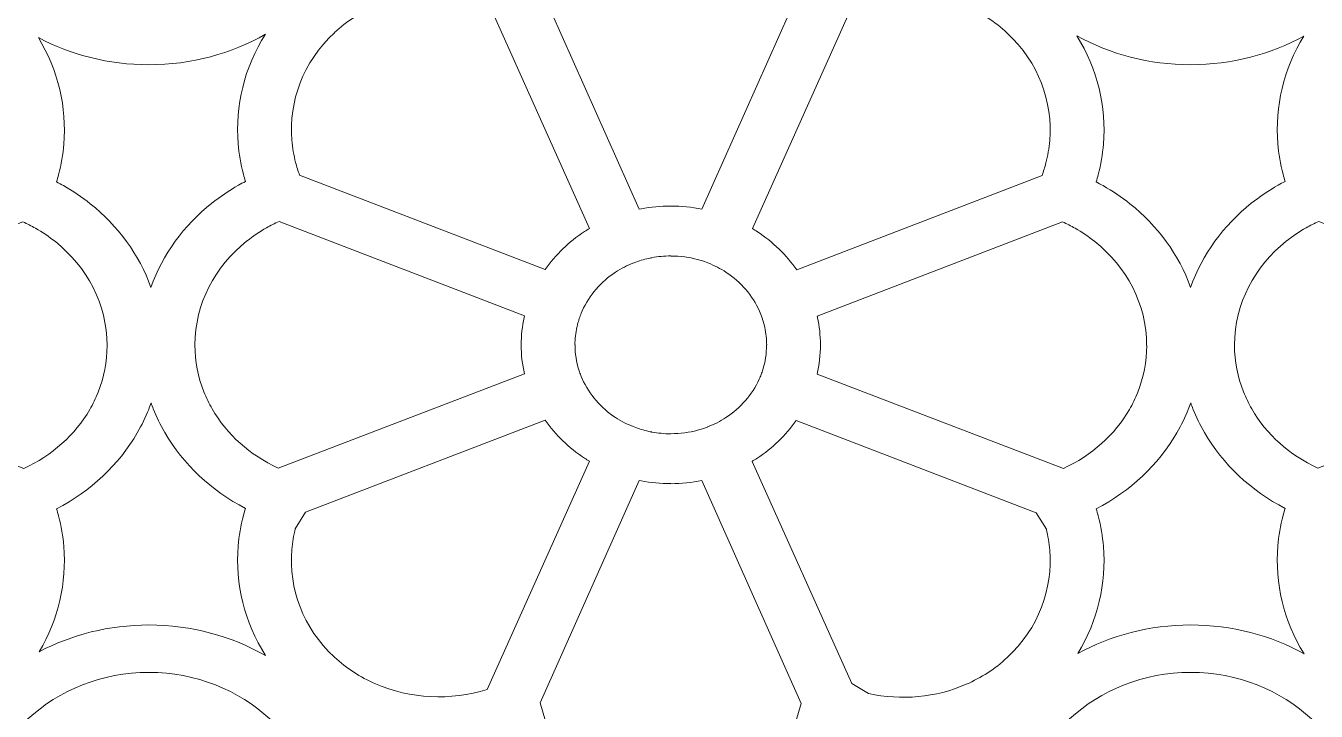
# Model space of a CAD drawing. Header units: millimetres. Extents: x -1200 to 1200, y -590 to 590.
# Drawn here: x -592 to 63, y -186 to 162 of the extents above; entities that cross this region are included whole.
import ezdxf

# ---------------------------------------------------------------- set-up
doc = ezdxf.new("R2010")
doc.units = ezdxf.units.MM
doc.header["$MEASUREMENT"] = 0
doc.layers.add('Layer 1', color=7, linetype='Continuous')

msp = doc.modelspace()

# ---------------------------------------------------------------- linework, layer by layer
at = {"layer": 'Layer 1', "color": 250, "lineweight": 20}
for points, knots in [([(-198.3734, 181.9889), (-198.3734, 181.9889), (-200.597, 191.0237), (-200.597, 191.0237), (-207.6682, 201.6265), (-217.6028, 210.3421), (-229.3712, 216.1927), (-232.2689, 217.6332), (-235.4215, 218.9404), (-238.8137, 220.0986), (-246.8564, 222.8433), (-255.4745, 224.3416), (-264.3956, 224.3421), (-264.3956, 224.3421), (-264.3956, 224.2924), (-264.3956, 224.2924), (-264.3956, 224.2924), (-264.404, 224.2924), (-264.404, 224.2924), (-287.0712, 224.2924), (-307.3944, 214.8512), (-321.2112, 199.9141), (-323.7341, 197.1869), (-326.0431, 194.2764), (-328.1104, 191.2104), (-328.1104, 191.2104), (-330.7921, 181.8729), (-330.7921, 181.8729), (-330.7921, 181.8729), (-280.4318, 68.908), (-280.4318, 68.908), (-280.4318, 68.908), (-279.4478, 69.0927), (-279.4478, 69.0927), (-274.5877, 70.002), (-269.5639, 70.4809), (-264.4247, 70.4822), (-264.4247, 70.4822), (-264.4247, 70.5314), (-264.4247, 70.5314), (-264.4247, 70.5314), (-264.41, 70.5314), (-264.41, 70.5314), (-259.0433, 70.5314), (-253.7445, 69.9853), (-248.5768, 68.953), (-248.5768, 68.953), (-198.3734, 181.9889), (-198.3734, 181.9889)], [0, 0, 0, 0, 0.0625, 0.0625, 0.0625, 0.125, 0.125, 0.125, 0.1875, 0.1875, 0.1875, 0.25, 0.25, 0.25, 0.3125, 0.3125, 0.3125, 0.375, 0.375, 0.375, 0.4375, 0.4375, 0.4375, 0.5, 0.5, 0.5, 0.5625, 0.5625, 0.5625, 0.625, 0.625, 0.625, 0.6875, 0.6875, 0.6875, 0.75, 0.75, 0.75, 0.8125, 0.8125, 0.8125, 0.875, 0.875, 0.875, 0.9375, 0.9375, 0.9375, 1, 1, 1, 1]), ([(-452.9406, 86.2292), (-452.9406, 86.2292), (-328.233, 38.232), (-328.233, 38.232), (-322.9615, 45.7697), (-316.1616, 52.3313), (-308.2345, 57.5406), (-307.4088, 58.0838), (-306.5895, 58.6029), (-305.7715, 59.1006), (-305.7715, 59.1006), (-357.7525, 175.1074), (-357.7525, 175.1074), (-376.3406, 180.9378), (-396.7377, 180.0062), (-414.4421, 172.2714), (-418.309, 170.5813), (-421.9746, 168.6247), (-425.3861, 166.4055), (-428.8008, 164.1842), (-432.115, 161.6035), (-435.288, 158.6613), (-435.288, 158.6613), (-435.2612, 158.6365), (-435.2612, 158.6365), (-435.2612, 158.6365), (-435.2742, 158.6249), (-435.2742, 158.6249), (-451.2878, 143.7576), (-458.46, 123.7247), (-456.8541, 104.0588), (-456.5325, 100.1182), (-455.8954, 96.2962), (-454.9442, 92.64), (-454.3814, 90.4744), (-453.7144, 88.3345), (-452.9406, 86.2292)], [0, 0, 0, 0, 0.08333333, 0.08333333, 0.08333333, 0.16666667, 0.16666667, 0.16666667, 0.25, 0.25, 0.25, 0.33333333, 0.33333333, 0.33333333, 0.41666667, 0.41666667, 0.41666667, 0.5, 0.5, 0.5, 0.58333333, 0.58333333, 0.58333333, 0.66666667, 0.66666667, 0.66666667, 0.75, 0.75, 0.75, 0.83333333, 0.83333333, 0.83333333, 0.91666667, 0.91666667, 0.91666667, 1, 1, 1, 1]), ([(-200.4692, 38.0474), (-200.4692, 38.0474), (-75.8819, 85.9975), (-75.8819, 85.9975), (-75.1084, 88.1027), (-74.4384, 90.2439), (-73.8752, 92.41), (-72.924, 96.0662), (-72.2869, 99.8878), (-71.9653, 103.8288), (-70.3594, 123.4947), (-77.5316, 143.5276), (-93.5451, 158.3949), (-93.5451, 158.3949), (-93.5581, 158.4064), (-93.5581, 158.4064), (-93.5581, 158.4064), (-93.5314, 158.4313), (-93.5314, 158.4313), (-96.7044, 161.3739), (-100.0181, 163.9546), (-103.4333, 166.1755), (-106.8443, 168.3951), (-110.5106, 170.3517), (-114.3773, 172.041), (-129.78, 178.7709), (-147.2233, 180.3501), (-163.7392, 176.8074), (-163.7392, 176.8074), (-172.2941, 172.1369), (-172.2941, 172.1369), (-172.2941, 172.1369), (-222.9578, 59.0702), (-222.9578, 59.0702), (-222.0966, 58.5493), (-221.2505, 58.0169), (-220.4238, 57.4708), (-212.5158, 52.2503), (-205.7311, 45.6494), (-200.4692, 38.0474)], [0, 0, 0, 0, 0.07692308, 0.07692308, 0.07692308, 0.15384615, 0.15384615, 0.15384615, 0.23076923, 0.23076923, 0.23076923, 0.30769231, 0.30769231, 0.30769231, 0.38461538, 0.38461538, 0.38461538, 0.46153846, 0.46153846, 0.46153846, 0.53846154, 0.53846154, 0.53846154, 0.61538462, 0.61538462, 0.61538462, 0.69230769, 0.69230769, 0.69230769, 0.76923077, 0.76923077, 0.76923077, 0.84615385, 0.84615385, 0.84615385, 0.92307692, 0.92307692, 0.92307692, 1, 1, 1, 1]), ([(-585.6274, 156.18), (-575.4745, 139.5437), (-571.1735, 120.615), (-572.6983, 101.9412), (-573.1143, 96.8471), (-574.001, 91.6643), (-575.3573, 86.4494), (-575.6748, 85.2291), (-576.0198, 84.0105), (-576.3907, 82.7966), (-575.2074, 82.1811), (-574.0334, 81.545), (-572.8721, 80.8867), (-568.0526, 78.1535), (-563.4943, 75.0713), (-559.2431, 71.681), (-545.145, 60.4387), (-534.3717, 45.8104), (-528.4566, 29.1908), (-522.559, 45.9047), (-511.7543, 60.6165), (-497.591, 71.9106), (-493.3395, 75.3013), (-488.7815, 78.3835), (-483.9622, 81.1163), (-482.801, 81.7746), (-481.6287, 82.4102), (-480.4454, 83.0258), (-480.8163, 84.2405), (-481.16, 85.4591), (-481.4775, 86.6798), (-482.8338, 91.8947), (-483.7203, 97.0771), (-484.1365, 102.1712), (-485.706, 121.3941), (-481.1023, 140.8865), (-470.2972, 157.8706), (-487.4964, 148.034), (-507.7708, 142.3565), (-529.4895, 142.3561), (-529.4895, 142.3561), (-529.4895, 142.309), (-529.4895, 142.309), (-529.4895, 142.309), (-529.4928, 142.309), (-529.4928, 142.309), (-529.4928, 142.309), (-529.4996, 142.309), (-529.4996, 142.309), (-529.4996, 142.309), (-529.4996, 142.3561), (-529.4996, 142.3561), (-549.9423, 142.3574), (-569.1045, 147.3856), (-585.6274, 156.18)], [0, 0, 0, 0, 0.05555556, 0.05555556, 0.05555556, 0.11111111, 0.11111111, 0.11111111, 0.16666667, 0.16666667, 0.16666667, 0.22222222, 0.22222222, 0.22222222, 0.27777778, 0.27777778, 0.27777778, 0.33333333, 0.33333333, 0.33333333, 0.38888889, 0.38888889, 0.38888889, 0.44444444, 0.44444444, 0.44444444, 0.5, 0.5, 0.5, 0.55555556, 0.55555556, 0.55555556, 0.61111111, 0.61111111, 0.61111111, 0.66666667, 0.66666667, 0.66666667, 0.72222222, 0.72222222, 0.72222222, 0.77777778, 0.77777778, 0.77777778, 0.83333333, 0.83333333, 0.83333333, 0.88888889, 0.88888889, 0.88888889, 0.94444444, 0.94444444, 0.94444444, 1, 1, 1, 1]), ([(-58.155, 157.0594), (-47.6123, 140.2128), (-43.1315, 120.9448), (-44.6829, 101.9412), (-45.099, 96.8471), (-45.9856, 91.6643), (-47.3419, 86.4494), (-47.6594, 85.2291), (-48.0044, 84.0105), (-48.3754, 82.7966), (-47.192, 82.1811), (-46.0179, 81.545), (-44.8569, 80.8867), (-40.0374, 78.1535), (-35.4789, 75.0713), (-31.2279, 71.681), (-17.1297, 60.4387), (-6.3563, 45.8104), (-0.4412, 29.1908), (5.4563, 45.9047), (16.2611, 60.6165), (30.4242, 71.9106), (34.6759, 75.3013), (39.2337, 78.3835), (44.0533, 81.1163), (45.2145, 81.7746), (46.3866, 82.4102), (47.57, 83.0258), (47.199, 84.2405), (46.8554, 85.4591), (46.538, 86.6798), (45.1817, 91.8947), (44.2949, 97.0771), (43.8789, 102.1712), (42.338, 121.0425), (46.7473, 140.1742), (57.1323, 156.9368), (40.2948, 147.6747), (20.6244, 142.3565), (-0.3987, 142.3561), (-0.3987, 142.3561), (-0.3987, 142.309), (-0.3987, 142.309), (-0.3987, 142.309), (-0.4021, 142.309), (-0.4021, 142.309), (-0.4021, 142.309), (-0.4089, 142.309), (-0.4089, 142.309), (-0.4089, 142.309), (-0.4089, 142.3561), (-0.4089, 142.3561), (-21.5229, 142.3574), (-41.2701, 147.7222), (-58.155, 157.0594)], [0, 0, 0, 0, 0.05555556, 0.05555556, 0.05555556, 0.11111111, 0.11111111, 0.11111111, 0.16666667, 0.16666667, 0.16666667, 0.22222222, 0.22222222, 0.22222222, 0.27777778, 0.27777778, 0.27777778, 0.33333333, 0.33333333, 0.33333333, 0.38888889, 0.38888889, 0.38888889, 0.44444444, 0.44444444, 0.44444444, 0.5, 0.5, 0.5, 0.55555556, 0.55555556, 0.55555556, 0.61111111, 0.61111111, 0.61111111, 0.66666667, 0.66666667, 0.66666667, 0.72222222, 0.72222222, 0.72222222, 0.77777778, 0.77777778, 0.77777778, 0.83333333, 0.83333333, 0.83333333, 0.88888889, 0.88888889, 0.88888889, 0.94444444, 0.94444444, 0.94444444, 1, 1, 1, 1]), ([(-593.4529, 62.4518), (-593.4529, 62.4518), (-718.0613, 14.563), (-718.0613, 14.563), (-717.9603, 14.1509), (-717.8957, 13.8884), (-717.8713, 13.7732), (-717.8713, 13.7732), (-717.8713, 13.7235), (-717.8713, 13.7235), (-716.9462, 9.4085), (-716.4592, 4.8091), (-716.4578, -0.0379), (-716.4578, -0.0379), (-716.4047, -0.0379), (-716.4047, -0.0379), (-716.4047, -0.0379), (-716.4047, -0.0516), (-716.4047, -0.0516), (-716.4047, -5.135), (-717.0072, -10.1357), (-718.147, -14.9925), (-718.147, -14.9925), (-593.0215, -62.9002), (-593.0215, -62.9002), (-578.6849, -56.3224), (-566.9211, -45.7799), (-559.4707, -32.8611), (-557.9196, -30.1708), (-556.5112, -27.2436), (-555.2642, -24.0941), (-552.3072, -16.627), (-550.6939, -8.625), (-550.6934, -0.3416), (-550.6934, -0.3416), (-550.7465, -0.3416), (-550.7465, -0.3416), (-550.7465, -0.3416), (-550.7465, -0.3343), (-550.7465, -0.3343), (-550.7465, 20.7117), (-560.9159, 39.5812), (-577.0034, 52.4097), (-580.1547, 54.9231), (-583.5321, 57.207), (-587.1018, 59.2312), (-589.1353, 60.3847), (-591.2555, 61.4586), (-593.4529, 62.4518)], [0, 0, 0, 0, 0.0625, 0.0625, 0.0625, 0.125, 0.125, 0.125, 0.1875, 0.1875, 0.1875, 0.25, 0.25, 0.25, 0.3125, 0.3125, 0.3125, 0.375, 0.375, 0.375, 0.4375, 0.4375, 0.4375, 0.5, 0.5, 0.5, 0.5625, 0.5625, 0.5625, 0.625, 0.625, 0.625, 0.6875, 0.6875, 0.6875, 0.75, 0.75, 0.75, 0.8125, 0.8125, 0.8125, 0.875, 0.875, 0.875, 0.9375, 0.9375, 0.9375, 1, 1, 1, 1]), ([(-338.696, 14.7626), (-338.696, 14.7626), (-463.3828, 62.6819), (-463.3828, 62.6819), (-465.5805, 61.6886), (-467.6985, 60.6143), (-469.7325, 59.4613), (-473.3022, 57.4365), (-476.6801, 55.1527), (-479.831, 52.6393), (-495.9187, 39.8108), (-506.0883, 20.9417), (-506.0883, -0.1038), (-506.0883, -0.1038), (-506.0883, -0.112), (-506.0883, -0.112), (-506.0883, -0.112), (-506.1413, -0.112), (-506.1413, -0.112), (-506.1408, -8.3946), (-504.5276, -16.397), (-501.5704, -23.8636), (-500.3235, -27.0136), (-498.9152, -29.9403), (-497.3641, -32.6307), (-489.9142, -45.5499), (-478.1512, -56.0928), (-463.8138, -62.6711), (-463.8138, -62.6711), (-338.726, -14.7784), (-338.726, -14.7784), (-339.8418, -9.9729), (-340.4301, -5.0433), (-340.4301, -0.0516), (-340.4301, -0.0516), (-340.4301, -0.0379), (-340.4301, -0.0379), (-340.4301, -0.0379), (-340.377, -0.0379), (-340.377, -0.0379), (-340.3756, 4.72), (-339.8621, 9.3755), (-338.887, 13.8798), (-338.887, 13.8798), (-338.696, 14.7626), (-338.696, 14.7626)], [0, 0, 0, 0, 0.06666667, 0.06666667, 0.06666667, 0.13333333, 0.13333333, 0.13333333, 0.2, 0.2, 0.2, 0.26666667, 0.26666667, 0.26666667, 0.33333333, 0.33333333, 0.33333333, 0.4, 0.4, 0.4, 0.46666667, 0.46666667, 0.46666667, 0.53333333, 0.53333333, 0.53333333, 0.6, 0.6, 0.6, 0.66666667, 0.66666667, 0.66666667, 0.73333333, 0.73333333, 0.73333333, 0.8, 0.8, 0.8, 0.86666667, 0.86666667, 0.86666667, 0.93333333, 0.93333333, 0.93333333, 1, 1, 1, 1]), ([(-65.4375, 62.4518), (-65.4375, 62.4518), (-190.0459, 14.563), (-190.0459, 14.563), (-189.9449, 14.1509), (-189.8803, 13.8884), (-189.8558, 13.7732), (-189.8558, 13.7732), (-189.8558, 13.7235), (-189.8558, 13.7235), (-188.9309, 9.4085), (-188.4438, 4.8091), (-188.4423, -0.0379), (-188.4423, -0.0379), (-188.3894, -0.0379), (-188.3894, -0.0379), (-188.3894, -0.0379), (-188.3894, -0.0516), (-188.3894, -0.0516), (-188.3894, -5.135), (-188.9918, -10.1357), (-190.1318, -14.9925), (-190.1318, -14.9925), (-65.0062, -62.9002), (-65.0062, -62.9002), (-50.6696, -56.3224), (-38.9056, -45.7799), (-31.4553, -32.8611), (-29.9044, -30.1708), (-28.4959, -27.2436), (-27.249, -24.0941), (-24.2918, -16.627), (-22.6786, -8.625), (-22.6781, -0.3416), (-22.6781, -0.3416), (-22.7312, -0.3416), (-22.7312, -0.3416), (-22.7312, -0.3416), (-22.7312, -0.3343), (-22.7312, -0.3343), (-22.7312, 20.7117), (-32.9007, 39.5812), (-48.9879, 52.4097), (-52.1394, 54.9231), (-55.5167, 57.207), (-59.0864, 59.2312), (-61.1199, 60.3847), (-63.2403, 61.4586), (-65.4375, 62.4518)], [0, 0, 0, 0, 0.0625, 0.0625, 0.0625, 0.125, 0.125, 0.125, 0.1875, 0.1875, 0.1875, 0.25, 0.25, 0.25, 0.3125, 0.3125, 0.3125, 0.375, 0.375, 0.375, 0.4375, 0.4375, 0.4375, 0.5, 0.5, 0.5, 0.5625, 0.5625, 0.5625, 0.625, 0.625, 0.625, 0.6875, 0.6875, 0.6875, 0.75, 0.75, 0.75, 0.8125, 0.8125, 0.8125, 0.875, 0.875, 0.875, 0.9375, 0.9375, 0.9375, 1, 1, 1, 1]), ([(189.3194, 14.7626), (189.3194, 14.7626), (64.6326, 62.6819), (64.6326, 62.6819), (62.4347, 61.6886), (60.3169, 60.6143), (58.2829, 59.4613), (54.7131, 57.4365), (51.3353, 55.1527), (48.1845, 52.6393), (32.0966, 39.8108), (21.9271, 20.9417), (21.9271, -0.1038), (21.9271, -0.1038), (21.9271, -0.112), (21.9271, -0.112), (21.9271, -0.112), (21.874, -0.112), (21.874, -0.112), (21.8745, -8.3946), (23.4877, -16.397), (26.4449, -23.8636), (27.6918, -27.0136), (29.1003, -29.9403), (30.6512, -32.6307), (38.1012, -45.5499), (49.8641, -56.0928), (64.2017, -62.6711), (64.2017, -62.6711), (189.2895, -14.7784), (189.2895, -14.7784), (188.1734, -9.9729), (187.5853, -5.0433), (187.5853, -0.0516), (187.5853, -0.0516), (187.5853, -0.0379), (187.5853, -0.0379), (187.5853, -0.0379), (187.6384, -0.0379), (187.6384, -0.0379), (187.6398, 4.72), (188.1531, 9.3755), (189.1285, 13.8798), (189.1285, 13.8798), (189.3194, 14.7626), (189.3194, 14.7626)], [0, 0, 0, 0, 0.06666667, 0.06666667, 0.06666667, 0.13333333, 0.13333333, 0.13333333, 0.2, 0.2, 0.2, 0.26666667, 0.26666667, 0.26666667, 0.33333333, 0.33333333, 0.33333333, 0.4, 0.4, 0.4, 0.46666667, 0.46666667, 0.46666667, 0.53333333, 0.53333333, 0.53333333, 0.6, 0.6, 0.6, 0.66666667, 0.66666667, 0.66666667, 0.73333333, 0.73333333, 0.73333333, 0.8, 0.8, 0.8, 0.86666667, 0.86666667, 0.86666667, 0.93333333, 0.93333333, 0.93333333, 1, 1, 1, 1]), ([(-310.3455, -15.0242), (-310.199, -15.4131), (-310.049, -15.7944), (-309.8962, -16.167), (-309.8962, -16.167), (-309.3767, -17.3299), (-309.3767, -17.3299), (-305.814, -25.3071), (-299.9187, -32.1111), (-292.5066, -36.9825), (-291.1724, -37.8593), (-289.6527, -38.7378), (-287.9555, -39.612), (-286.6284, -40.2956), (-285.1692, -40.957), (-283.5804, -41.5866), (-283.5804, -41.5866), (-283.53, -41.6059), (-283.53, -41.6059), (-283.53, -41.6059), (-283.4747, -41.6273), (-283.4747, -41.6273), (-283.4747, -41.6273), (-283.0512, -41.7905), (-283.0512, -41.7905), (-280.6771, -42.7058), (-278.1897, -43.4545), (-275.6096, -44.0178), (-274.3349, -44.2962), (-274.3649, -44.3116), (-274.0983, -44.3613), (-270.976, -44.9455), (-267.7402, -45.2535), (-264.4247, -45.2539), (-264.4247, -45.2539), (-264.4247, -45.2043), (-264.4247, -45.2043), (-264.4247, -45.2043), (-264.41, -45.2043), (-264.41, -45.2043), (-259.5693, -45.2043), (-255.0067, -44.5939), (-250.7994, -43.4584), (-250.0585, -43.2584), (-249.2267, -43.0078), (-248.3064, -42.7088), (-247.6394, -42.4917), (-246.9972, -42.2685), (-246.378, -42.0406), (-246.378, -42.0406), (-245.8586, -41.8337), (-245.8586, -41.8337), (-245.8586, -41.8337), (-245.8517, -41.8312), (-245.8517, -41.8312), (-245.8517, -41.8312), (-245.7452, -41.7815), (-245.7452, -41.7815), (-244.1001, -41.1463), (-242.4845, -40.4207), (-240.9081, -39.6124), (-239.3654, -38.8217), (-237.8661, -37.9488), (-236.4185, -37.0018), (-228.9786, -32.1342), (-223.0792, -25.3923), (-219.5289, -17.5265), (-219.5289, -17.5265), (-219.4791, -17.4169), (-219.4791, -17.4169), (-219.4791, -17.4169), (-219.4804, -17.4164), (-219.4804, -17.4164), (-219.1436, -16.666), (-218.8285, -15.9087), (-218.5383, -15.1476), (-218.2003, -14.2614), (-217.9225, -13.4784), (-217.7098, -12.8059), (-216.4536, -8.837), (-215.7783, -4.5597), (-215.7783, -0.0516), (-215.7783, -0.0516), (-215.7783, -0.0379), (-215.7783, -0.0379), (-215.7783, -0.0379), (-215.7248, -0.0379), (-215.7248, -0.0379), (-215.7252, 2.8525), (-216.062, 5.8148), (-216.7009, 8.8084), (-216.7009, 8.8084), (-216.7107, 8.8063), (-216.7107, 8.8063), (-216.7107, 8.8063), (-217.0164, 10.2386), (-217.0164, 10.2386), (-217.6153, 12.6321), (-218.3978, 14.9091), (-219.3439, 17.0529), (-219.3439, 17.0529), (-219.3799, 17.1351), (-219.3799, 17.1351), (-222.902, 25.0746), (-228.8019, 31.8863), (-236.2584, 36.8095), (-237.7389, 37.787), (-239.2437, 38.6732), (-240.7637, 39.4592), (-242.1159, 40.1582), (-243.7361, 40.8778), (-245.622, 41.6119), (-245.622, 41.6119), (-245.61, 41.6376), (-245.61, 41.6376), (-245.61, 41.6376), (-247.3639, 42.2887), (-247.3639, 42.2887), (-247.673, 42.3958), (-247.9863, 42.502), (-248.3059, 42.6061), (-249.2263, 42.9051), (-250.058, 43.1556), (-250.7989, 43.3557), (-255.0067, 44.4912), (-259.5693, 45.1015), (-264.41, 45.1015), (-264.41, 45.1015), (-264.4247, 45.1015), (-264.4247, 45.1015), (-264.4247, 45.1015), (-264.4247, 45.1512), (-264.4247, 45.1512), (-267.7398, 45.1508), (-270.9751, 44.8428), (-274.0983, 44.2582), (-274.3861, 44.2046), (-274.3257, 44.1952), (-275.6096, 43.9151), (-278.1893, 43.3522), (-280.6771, 42.6027), (-283.0517, 41.6873), (-283.0517, 41.6873), (-283.2703, 41.603), (-283.2703, 41.603), (-284.98, 40.9365), (-286.543, 40.2366), (-287.9565, 39.5089), (-289.6532, 38.6351), (-291.1729, 37.7561), (-292.507, 36.8793), (-299.9187, 32.008), (-305.8135, 25.2044), (-309.3767, 17.2268), (-309.3767, 17.2268), (-309.8806, 16.0994), (-309.8806, 16.0994), (-310.6242, 14.2803), (-311.2572, 12.349), (-311.7721, 10.3118), (-312.0756, 9.1112), (-312.0843, 9.1682), (-312.1397, 8.9133), (-312.7643, 6.026), (-313.0941, 3.032), (-313.0946, -0.0379), (-313.0946, -0.0379), (-313.041, -0.0379), (-313.041, -0.0379), (-313.041, -0.0379), (-313.041, -0.0516), (-313.041, -0.0516), (-313.041, -4.5507), (-312.3814, -8.7933), (-311.1548, -12.7065), (-310.9394, -13.3944), (-310.6681, -14.1697), (-310.3455, -15.0242)], [0, 0, 0, 0, 0.01694915, 0.01694915, 0.01694915, 0.03389831, 0.03389831, 0.03389831, 0.05084746, 0.05084746, 0.05084746, 0.06779661, 0.06779661, 0.06779661, 0.08474576, 0.08474576, 0.08474576, 0.10169492, 0.10169492, 0.10169492, 0.11864407, 0.11864407, 0.11864407, 0.13559322, 0.13559322, 0.13559322, 0.15254237, 0.15254237, 0.15254237, 0.16949153, 0.16949153, 0.16949153, 0.18644068, 0.18644068, 0.18644068, 0.20338983, 0.20338983, 0.20338983, 0.22033898, 0.22033898, 0.22033898, 0.23728814, 0.23728814, 0.23728814, 0.25423729, 0.25423729, 0.25423729, 0.27118644, 0.27118644, 0.27118644, 0.28813559, 0.28813559, 0.28813559, 0.30508475, 0.30508475, 0.30508475, 0.3220339, 0.3220339, 0.3220339, 0.33898305, 0.33898305, 0.33898305, 0.3559322, 0.3559322, 0.3559322, 0.37288136, 0.37288136, 0.37288136, 0.38983051, 0.38983051, 0.38983051, 0.40677966, 0.40677966, 0.40677966, 0.42372881, 0.42372881, 0.42372881, 0.44067797, 0.44067797, 0.44067797, 0.45762712, 0.45762712, 0.45762712, 0.47457627, 0.47457627, 0.47457627, 0.49152542, 0.49152542, 0.49152542, 0.50847458, 0.50847458, 0.50847458, 0.52542373, 0.52542373, 0.52542373, 0.54237288, 0.54237288, 0.54237288, 0.55932203, 0.55932203, 0.55932203, 0.57627119, 0.57627119, 0.57627119, 0.59322034, 0.59322034, 0.59322034, 0.61016949, 0.61016949, 0.61016949, 0.62711864, 0.62711864, 0.62711864, 0.6440678, 0.6440678, 0.6440678, 0.66101695, 0.66101695, 0.66101695, 0.6779661, 0.6779661, 0.6779661, 0.69491525, 0.69491525, 0.69491525, 0.71186441, 0.71186441, 0.71186441, 0.72881356, 0.72881356, 0.72881356, 0.74576271, 0.74576271, 0.74576271, 0.76271186, 0.76271186, 0.76271186, 0.77966102, 0.77966102, 0.77966102, 0.79661017, 0.79661017, 0.79661017, 0.81355932, 0.81355932, 0.81355932, 0.83050847, 0.83050847, 0.83050847, 0.84745763, 0.84745763, 0.84745763, 0.86440678, 0.86440678, 0.86440678, 0.88135593, 0.88135593, 0.88135593, 0.89830508, 0.89830508, 0.89830508, 0.91525424, 0.91525424, 0.91525424, 0.93220339, 0.93220339, 0.93220339, 0.94915254, 0.94915254, 0.94915254, 0.96610169, 0.96610169, 0.96610169, 0.98305085, 0.98305085, 0.98305085, 1, 1, 1, 1]), ([(-528.3753, -29.5955), (-528.7582, -30.6852), (-529.1633, -31.7646), (-529.5873, -32.8354), (-531.1697, -36.8309), (-533.1161, -40.8229), (-535.399, -44.7811), (-544.7368, -60.9745), (-559.0106, -74.4107), (-576.3764, -83.4099), (-576.0111, -84.6079), (-575.6702, -85.8085), (-575.3573, -87.0126), (-574.001, -92.2275), (-573.1143, -97.4098), (-572.6983, -102.5043), (-571.1943, -120.9268), (-575.3578, -139.5993), (-585.2178, -156.0715), (-568.7867, -147.4103), (-549.7716, -142.4605), (-529.496, -142.4601), (-529.496, -142.4601), (-529.496, -142.413), (-529.496, -142.413), (-529.496, -142.413), (-529.4928, -142.413), (-529.4928, -142.413), (-529.4928, -142.413), (-529.4858, -142.413), (-529.4858, -142.413), (-529.4858, -142.413), (-529.4858, -142.4601), (-529.4858, -142.4601), (-507.7421, -142.4614), (-487.446, -148.1539), (-470.2349, -158.0123), (-481.0816, -141.0085), (-485.705, -121.4986), (-484.1365, -102.2756), (-483.7213, -97.1819), (-482.8342, -91.9996), (-481.4783, -86.7838), (-481.1656, -85.5789), (-480.8274, -84.3783), (-480.4621, -83.1794), (-497.8264, -74.1798), (-512.0979, -60.744), (-521.4356, -44.5515), (-523.7187, -40.5924), (-525.6651, -36.6009), (-527.2474, -32.605), (-527.6414, -31.6095), (-528.017, -30.6068), (-528.3753, -29.5955)], [0, 0, 0, 0, 0.05555556, 0.05555556, 0.05555556, 0.11111111, 0.11111111, 0.11111111, 0.16666667, 0.16666667, 0.16666667, 0.22222222, 0.22222222, 0.22222222, 0.27777778, 0.27777778, 0.27777778, 0.33333333, 0.33333333, 0.33333333, 0.38888889, 0.38888889, 0.38888889, 0.44444444, 0.44444444, 0.44444444, 0.5, 0.5, 0.5, 0.55555556, 0.55555556, 0.55555556, 0.61111111, 0.61111111, 0.61111111, 0.66666667, 0.66666667, 0.66666667, 0.72222222, 0.72222222, 0.72222222, 0.77777778, 0.77777778, 0.77777778, 0.83333333, 0.83333333, 0.83333333, 0.88888889, 0.88888889, 0.88888889, 0.94444444, 0.94444444, 0.94444444, 1, 1, 1, 1]), ([(-0.3601, -29.5955), (-0.743, -30.6852), (-1.148, -31.7646), (-1.572, -32.8354), (-3.1543, -36.8309), (-5.1006, -40.8229), (-7.3838, -44.7811), (-16.7215, -60.9745), (-30.9954, -74.4107), (-48.3611, -83.4099), (-47.9957, -84.6079), (-47.6548, -85.8085), (-47.3419, -87.0126), (-45.9856, -92.2275), (-45.099, -97.4098), (-44.6829, -102.5043), (-43.1527, -121.2463), (-47.4901, -140.2478), (-57.7223, -156.9273), (-40.9319, -147.7363), (-21.3402, -142.4605), (-0.4052, -142.4601), (-0.4052, -142.4601), (-0.4052, -142.413), (-0.4052, -142.413), (-0.4052, -142.413), (-0.4021, -142.413), (-0.4021, -142.413), (-0.4021, -142.413), (-0.3951, -142.413), (-0.3951, -142.413), (-0.3951, -142.413), (-0.3951, -142.4601), (-0.3951, -142.4601), (20.6519, -142.4614), (40.3433, -147.795), (57.1932, -157.0777), (46.7678, -140.2953), (42.3389, -121.1478), (43.8789, -102.2756), (44.294, -97.1819), (45.1812, -91.9996), (46.537, -86.7838), (46.8499, -85.5789), (47.1879, -84.3783), (47.5534, -83.1794), (30.1891, -74.1798), (15.9174, -60.744), (6.5797, -44.5515), (4.2965, -40.5924), (2.3502, -36.6009), (0.7679, -32.605), (0.3739, -31.6095), (-0.0016, -30.6068), (-0.3601, -29.5955)], [0, 0, 0, 0, 0.05555556, 0.05555556, 0.05555556, 0.11111111, 0.11111111, 0.11111111, 0.16666667, 0.16666667, 0.16666667, 0.22222222, 0.22222222, 0.22222222, 0.27777778, 0.27777778, 0.27777778, 0.33333333, 0.33333333, 0.33333333, 0.38888889, 0.38888889, 0.38888889, 0.44444444, 0.44444444, 0.44444444, 0.5, 0.5, 0.5, 0.55555556, 0.55555556, 0.55555556, 0.61111111, 0.61111111, 0.61111111, 0.66666667, 0.66666667, 0.66666667, 0.72222222, 0.72222222, 0.72222222, 0.77777778, 0.77777778, 0.77777778, 0.83333333, 0.83333333, 0.83333333, 0.88888889, 0.88888889, 0.88888889, 0.94444444, 0.94444444, 0.94444444, 1, 1, 1, 1]), ([(-449.9144, -85.1673), (-449.9144, -85.1673), (-455.1366, -93.497), (-455.1366, -93.497), (-455.9818, -96.9245), (-456.5542, -100.4912), (-456.8541, -104.1637), (-458.4614, -123.8582), (-451.309, -143.892), (-435.3272, -158.7272), (-435.3272, -158.7272), (-435.2742, -158.7272), (-435.2742, -158.7272), (-435.2742, -158.7272), (-435.2612, -158.7392), (-435.2612, -158.7392), (-435.2612, -158.7392), (-435.288, -158.764), (-435.288, -158.764), (-432.1145, -161.7066), (-428.8008, -164.2882), (-425.3861, -166.5091), (-421.9741, -168.7291), (-418.309, -170.6861), (-414.4426, -172.375), (-396.7377, -180.1111), (-376.3393, -181.0418), (-357.7506, -175.2106), (-357.7506, -175.2106), (-305.7715, -59.2059), (-305.7715, -59.2059), (-306.589, -58.7082), (-307.4088, -58.1869), (-308.2341, -57.6438), (-316.1619, -52.434), (-322.9628, -45.8746), (-328.2345, -38.336), (-328.2345, -38.336), (-449.9144, -85.1673), (-449.9144, -85.1673)], [0, 0, 0, 0, 0.07692308, 0.07692308, 0.07692308, 0.15384615, 0.15384615, 0.15384615, 0.23076923, 0.23076923, 0.23076923, 0.30769231, 0.30769231, 0.30769231, 0.38461538, 0.38461538, 0.38461538, 0.46153846, 0.46153846, 0.46153846, 0.53846154, 0.53846154, 0.53846154, 0.61538462, 0.61538462, 0.61538462, 0.69230769, 0.69230769, 0.69230769, 0.76923077, 0.76923077, 0.76923077, 0.84615385, 0.84615385, 0.84615385, 0.92307692, 0.92307692, 0.92307692, 1, 1, 1, 1]), ([(-78.9045, -85.3973), (-78.9045, -85.3973), (-200.7063, -38.5189), (-200.7063, -38.5189), (-205.9976, -46.0566), (-212.7907, -52.5942), (-220.691, -57.7633), (-221.4858, -58.2837), (-222.2946, -58.7913), (-223.1138, -59.2847), (-223.1138, -59.2847), (-172.4999, -172.2401), (-172.4999, -172.2401), (-172.4999, -172.2401), (-163.9239, -177.3342), (-163.9239, -177.3342), (-147.3539, -180.9275), (-129.8372, -179.3593), (-114.3773, -172.6042), (-110.5106, -170.9148), (-106.8443, -168.9582), (-103.4333, -166.7386), (-100.0181, -164.5178), (-96.7044, -161.9371), (-93.5314, -158.9945), (-93.5314, -158.9945), (-93.5581, -158.9696), (-93.5581, -158.9696), (-93.5581, -158.9696), (-93.5451, -158.9581), (-93.5451, -158.9581), (-77.5316, -144.0908), (-70.3594, -124.0583), (-71.9653, -104.392), (-72.2651, -100.7208), (-72.839, -97.1541), (-73.6847, -93.7279), (-73.6847, -93.7279), (-78.9045, -85.3973), (-78.9045, -85.3973)], [0, 0, 0, 0, 0.07692308, 0.07692308, 0.07692308, 0.15384615, 0.15384615, 0.15384615, 0.23076923, 0.23076923, 0.23076923, 0.30769231, 0.30769231, 0.30769231, 0.38461538, 0.38461538, 0.38461538, 0.46153846, 0.46153846, 0.46153846, 0.53846154, 0.53846154, 0.53846154, 0.61538462, 0.61538462, 0.61538462, 0.69230769, 0.69230769, 0.69230769, 0.76923077, 0.76923077, 0.76923077, 0.84615385, 0.84615385, 0.84615385, 0.92307692, 0.92307692, 0.92307692, 1, 1, 1, 1]), ([(-200.841, -191.4913), (-200.841, -191.4913), (-198.2248, -182.4275), (-198.2248, -182.4275), (-198.2248, -182.4275), (-248.5768, -69.057), (-248.5768, -69.057), (-253.7445, -70.0902), (-259.0428, -70.6341), (-264.41, -70.6341), (-264.41, -70.6341), (-264.4247, -70.6341), (-264.4247, -70.6341), (-264.4247, -70.6341), (-264.4247, -70.5849), (-264.4247, -70.5849), (-269.5634, -70.5836), (-274.5877, -70.1047), (-279.4478, -69.1958), (-279.4478, -69.1958), (-280.4313, -69.0112), (-280.4313, -69.0112), (-280.4313, -69.0112), (-330.8341, -182.0685), (-330.8341, -182.0685), (-330.8341, -182.0685), (-328.1113, -191.3136), (-328.1113, -191.3136), (-326.0436, -194.38), (-323.7346, -197.2896), (-321.2112, -200.0172), (-307.3944, -214.9543), (-287.0712, -224.3955), (-264.404, -224.3955), (-264.404, -224.3955), (-264.3956, -224.3955), (-264.3956, -224.3955), (-264.3956, -224.3955), (-264.3956, -224.4452), (-264.3956, -224.4452), (-255.4745, -224.4448), (-246.8564, -222.9465), (-238.8137, -220.2018), (-235.4215, -219.0436), (-232.2692, -217.7367), (-229.3712, -216.2958), (-217.738, -210.513), (-207.8961, -201.9297), (-200.841, -191.4913)], [0, 0, 0, 0, 0.0625, 0.0625, 0.0625, 0.125, 0.125, 0.125, 0.1875, 0.1875, 0.1875, 0.25, 0.25, 0.25, 0.3125, 0.3125, 0.3125, 0.375, 0.375, 0.375, 0.4375, 0.4375, 0.4375, 0.5, 0.5, 0.5, 0.5625, 0.5625, 0.5625, 0.625, 0.625, 0.625, 0.6875, 0.6875, 0.6875, 0.75, 0.75, 0.75, 0.8125, 0.8125, 0.8125, 0.875, 0.875, 0.875, 0.9375, 0.9375, 0.9375, 1, 1, 1, 1]), ([(-442.6111, -247.2571), (-442.6111, -247.2571), (-442.6111, -247.2541), (-442.6111, -247.2541), (-442.6111, -247.2541), (-442.5604, -247.2541), (-442.5604, -247.2541), (-442.5609, -225.0145), (-452.3078, -204.8449), (-468.0616, -190.2183), (-483.814, -175.5926), (-505.5351, -166.5438), (-529.4858, -166.5425), (-529.4858, -166.5425), (-529.4858, -166.5896), (-529.4858, -166.5896), (-529.4858, -166.5896), (-529.4928, -166.5896), (-529.4928, -166.5896), (-529.4928, -166.5896), (-529.496, -166.5896), (-529.496, -166.5896), (-529.496, -166.5896), (-529.496, -166.5425), (-529.496, -166.5425), (-553.4485, -166.5429), (-575.1724, -175.5926), (-590.9257, -190.22), (-606.6778, -204.8462), (-616.4238, -225.0136), (-616.425, -247.2507), (-616.425, -247.2507), (-616.3743, -247.2507), (-616.3743, -247.2507), (-616.3743, -247.2507), (-616.3743, -247.2571), (-616.3743, -247.2571), (-616.3743, -247.2571), (-616.3743, -247.2601), (-616.3743, -247.2601), (-616.3743, -247.2601), (-616.425, -247.2601), (-616.425, -247.2601), (-616.4246, -269.4994), (-606.6778, -289.6689), (-590.9233, -304.2955), (-575.171, -318.9208), (-553.4499, -327.9697), (-529.4996, -327.9709), (-529.4996, -327.9709), (-529.4996, -327.9238), (-529.4996, -327.9238), (-529.4996, -327.9238), (-529.4928, -327.9238), (-529.4928, -327.9238), (-529.4928, -327.9238), (-529.4895, -327.9238), (-529.4895, -327.9238), (-529.4895, -327.9238), (-529.4895, -327.9709), (-529.4895, -327.9709), (-505.5365, -327.9705), (-483.813, -318.9208), (-468.0592, -304.2938), (-452.3069, -289.6677), (-442.5618, -269.5007), (-442.5604, -247.2636), (-442.5604, -247.2636), (-442.6111, -247.2636), (-442.6111, -247.2636), (-442.6111, -247.2636), (-442.6111, -247.2571), (-442.6111, -247.2571)], [0, 0, 0, 0, 0.04166667, 0.04166667, 0.04166667, 0.08333333, 0.08333333, 0.08333333, 0.125, 0.125, 0.125, 0.16666667, 0.16666667, 0.16666667, 0.20833333, 0.20833333, 0.20833333, 0.25, 0.25, 0.25, 0.29166667, 0.29166667, 0.29166667, 0.33333333, 0.33333333, 0.33333333, 0.375, 0.375, 0.375, 0.41666667, 0.41666667, 0.41666667, 0.45833333, 0.45833333, 0.45833333, 0.5, 0.5, 0.5, 0.54166667, 0.54166667, 0.54166667, 0.58333333, 0.58333333, 0.58333333, 0.625, 0.625, 0.625, 0.66666667, 0.66666667, 0.66666667, 0.70833333, 0.70833333, 0.70833333, 0.75, 0.75, 0.75, 0.79166667, 0.79166667, 0.79166667, 0.83333333, 0.83333333, 0.83333333, 0.875, 0.875, 0.875, 0.91666667, 0.91666667, 0.91666667, 0.95833333, 0.95833333, 0.95833333, 1, 1, 1, 1]), ([(86.4796, -247.2571), (86.4796, -247.2571), (86.4796, -247.2541), (86.4796, -247.2541), (86.4796, -247.2541), (86.5304, -247.2541), (86.5304, -247.2541), (86.5299, -225.0145), (76.7829, -204.8449), (61.0291, -190.2183), (45.2767, -175.5926), (23.5555, -166.5438), (-0.3951, -166.5425), (-0.3951, -166.5425), (-0.3951, -166.5896), (-0.3951, -166.5896), (-0.3951, -166.5896), (-0.4021, -166.5896), (-0.4021, -166.5896), (-0.4021, -166.5896), (-0.4052, -166.5896), (-0.4052, -166.5896), (-0.4052, -166.5896), (-0.4052, -166.5425), (-0.4052, -166.5425), (-24.3577, -166.5429), (-46.0816, -175.5926), (-61.835, -190.22), (-77.587, -204.8462), (-87.333, -225.0136), (-87.3343, -247.2507), (-87.3343, -247.2507), (-87.2836, -247.2507), (-87.2836, -247.2507), (-87.2836, -247.2507), (-87.2836, -247.2571), (-87.2836, -247.2571), (-87.2836, -247.2571), (-87.2836, -247.2601), (-87.2836, -247.2601), (-87.2836, -247.2601), (-87.3343, -247.2601), (-87.3343, -247.2601), (-87.334, -269.4994), (-77.587, -289.6689), (-61.8328, -304.2955), (-46.0802, -318.9208), (-24.3592, -327.9697), (-0.4089, -327.9709), (-0.4089, -327.9709), (-0.4089, -327.9238), (-0.4089, -327.9238), (-0.4089, -327.9238), (-0.4021, -327.9238), (-0.4021, -327.9238), (-0.4021, -327.9238), (-0.3987, -327.9238), (-0.3987, -327.9238), (-0.3987, -327.9238), (-0.3987, -327.9709), (-0.3987, -327.9709), (23.5543, -327.9705), (45.2775, -318.9208), (61.0315, -304.2938), (76.7839, -289.6677), (86.5289, -269.5007), (86.5304, -247.2636), (86.5304, -247.2636), (86.4796, -247.2636), (86.4796, -247.2636), (86.4796, -247.2636), (86.4796, -247.2571), (86.4796, -247.2571)], [0, 0, 0, 0, 0.04166667, 0.04166667, 0.04166667, 0.08333333, 0.08333333, 0.08333333, 0.125, 0.125, 0.125, 0.16666667, 0.16666667, 0.16666667, 0.20833333, 0.20833333, 0.20833333, 0.25, 0.25, 0.25, 0.29166667, 0.29166667, 0.29166667, 0.33333333, 0.33333333, 0.33333333, 0.375, 0.375, 0.375, 0.41666667, 0.41666667, 0.41666667, 0.45833333, 0.45833333, 0.45833333, 0.5, 0.5, 0.5, 0.54166667, 0.54166667, 0.54166667, 0.58333333, 0.58333333, 0.58333333, 0.625, 0.625, 0.625, 0.66666667, 0.66666667, 0.66666667, 0.70833333, 0.70833333, 0.70833333, 0.75, 0.75, 0.75, 0.79166667, 0.79166667, 0.79166667, 0.83333333, 0.83333333, 0.83333333, 0.875, 0.875, 0.875, 0.91666667, 0.91666667, 0.91666667, 0.95833333, 0.95833333, 0.95833333, 1, 1, 1, 1])]:
    msp.add_open_spline(points, degree=3, knots=knots, dxfattribs=at)

doc.saveas('drawing.dxf')
